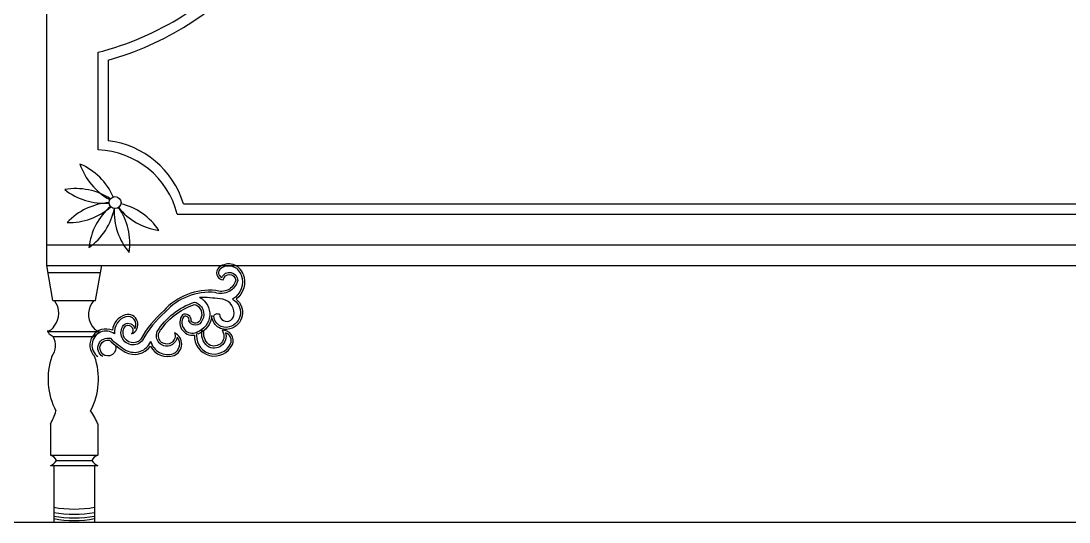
# Model space of a CAD drawing. Header units: inches. Extents: x 15.4 to 57.9, y 9.9 to 34.7.
# Drawn here: x 16.752 to 17.773, y 20.297 to 20.785 of the extents above; entities that cross this region are included whole.
import ezdxf

# ---------------------------------------------------------------- set-up
doc = ezdxf.new("R2010")
doc.units = ezdxf.units.IN
doc.header["$MEASUREMENT"] = 0
doc.layers.add('02', color=2, linetype='Continuous')
doc.layers.add('1', color=1, linetype='Continuous')

msp = doc.modelspace()

# ---------------------------------------------------------------- linework, layer by layer
at = {"layer": '02'}
for p, q in [((16.7771, 20.5466), (16.7771, 21.1666)), ((16.8271, 20.6593), (16.8271, 20.7545)), ((16.8371, 20.6681), (16.8371, 20.7468)), ((16.9102, 20.6066), (18.4539, 20.6066)), ((16.9042, 20.5966), (18.4599, 20.5966)), ((16.7771, 20.5666), (18.5771, 20.5666)), ((16.7771, 20.5466), (18.5771, 20.5466)), ((16.783, 20.5124), (16.7771, 20.5466)), ((16.7782, 20.5399), (16.8294, 20.5399)), ((16.8246, 20.5124), (16.8306, 20.5466)), ((16.783, 20.5124), (16.8246, 20.5124)), ((16.7777, 20.4824), (16.8281, 20.4824)), ((16.7833, 20.4774), (16.8225, 20.4774)), ((16.7807, 20.392), (16.7807, 20.3616)), ((16.8269, 20.3922), (16.8269, 20.3616)), ((16.7807, 20.3616), (16.8269, 20.3616)), ((16.7865, 20.3566), (16.8211, 20.3566)), ((16.7807, 20.3516), (16.8269, 20.3516)), ((16.7841, 20.3516), (16.7841, 20.2966)), ((16.8236, 20.3516), (16.8236, 20.2966))]:
    msp.add_line(p, q, dxfattribs=at)
for points in [[(16.9685, 20.5381, 0.511756), (16.9451, 20.5449, 0.707081), (16.949, 20.5327, -0.896194), (16.9611, 20.5322, -0.446986), (16.9417, 20.5222, 0.24003), (16.8911, 20.5025, 0.091647), (16.8688, 20.4748, -1.04483), (16.8542, 20.4879, -0.842442), (16.8596, 20.4799, 0.95024), (16.8535, 20.4986, 0.299674), (16.8411, 20.4834, 0.830164), (16.8238, 20.4578)], [(16.9666, 20.5374, 0.512172), (16.9463, 20.5433, 0.595535), (16.9476, 20.535, -0.803816), (16.9631, 20.532, -0.447666), (16.9412, 20.5202, 0.239484), (16.8925, 20.5011, 0.092471), (16.8705, 20.4737, -1.070107), (16.853, 20.4895, -0.481173), (16.8629, 20.4852, 0.666302), (16.8541, 20.4967, 0.356246), (16.8431, 20.4799, 1.013893), (16.8269, 20.4578)], [(16.9666, 20.5374, -0.363011), (16.958, 20.5137, -0.68482), (16.9549, 20.4867, -0.496416), (16.9399, 20.4976, -0.467951), (16.9453, 20.499, 1.019778), (16.9595, 20.4997, 0.419687), (16.9459, 20.5141, 0.028688), (16.926, 20.5155, -0.655541), (16.9234, 20.4816)], [(16.9685, 20.5381, -0.322706), (16.9616, 20.5137, -0.615727), (16.9555, 20.4848, -0.5036), (16.9379, 20.4979, -0.304048), (16.9241, 20.4797)], [(16.8316, 20.4578, -0.863393), (16.8391, 20.4756, 0.054521), (16.8546, 20.4638, 0.433809), (16.8784, 20.4725, 0.430978), (16.9005, 20.4607, 0.511089), (16.904, 20.4767, -1.147301), (16.8847, 20.4821, -0.175818), (16.9209, 20.5108, -0.495061), (16.9286, 20.4932, -0.688323), (16.9155, 20.4926, 0.672259), (16.9106, 20.4968, 0.771078), (16.9234, 20.4816, 0.899645), (16.9561, 20.4703, 0.449117), (16.9512, 20.4811, -0.697657), (16.9338, 20.4679, -0.292783), (16.9285, 20.4842)], [(16.844, 20.4687, -3.711991), (16.8381, 20.4738, 0.053203), (16.8536, 20.462, 0.369425), (16.8781, 20.4679, 0.366161), (16.9012, 20.4589, 0.649826), (16.9016, 20.481, -1.473561), (16.8865, 20.4812, -0.17288), (16.9209, 20.5087, -0.483915), (16.9267, 20.494, -0.656435), (16.9176, 20.4928, 0.646611), (16.9093, 20.4984, 0.678789), (16.921, 20.4788, 0.825704), (16.9579, 20.4695, 0.576408), (16.9478, 20.4834, -0.825517), (16.935, 20.4695, -0.290454), (16.9304, 20.4837)]]:
    msp.add_lwpolyline(points, format="xyb", dxfattribs=at)
msp.add_circle((16.8436, 20.6079), 0.00583, dxfattribs=at)
for centre, radius, start, end in [((16.7566, 21.0321), 0.2865, 284.2349, 320.3809), ((16.7566, 21.0321), 0.2965, 285.7436, 318.7717), ((16.8267, 20.5817), 0.0871, 16.6127, 83.1947), ((16.8237, 20.5764), 0.083, 14.0495, 87.6921), ((16.7857, 20.5889), 0.0613, 23.6151, 67.2463), ((16.8676, 20.6648), 0.0613, 198.3191, 241.6406), ((16.8056, 20.5602), 0.0613, 56.9144, 100.2942), ((16.8329, 20.6685), 0.0613, 231.367, 274.5544), ((16.8418, 20.5466), 0.0613, 93.761, 136.9542), ((16.7991, 20.6498), 0.0613, 268.027, 311.3116), ((16.8792, 20.5577), 0.0613, 130.7853, 174.048), ((16.7829, 20.6143), 0.0613, 305.1208, 348.575), ((16.904, 20.5991), 0.0613, 177.2013, 220.6542), ((16.8947, 20.6415), 0.0613, 218.7756, 262.0842), ((16.7968, 20.568), 0.0613, 351.727, 35.0325), ((16.8349, 20.5472), 0.0613, 33.157, 76.4417), ((16.7686, 20.5), 0.0202, 321.4844, 38.1929), ((16.8381, 20.4989), 0.0203, 137.7052, 214.2382), ((16.7782, 20.4823), 0.000563, 123.4616, 166.4741), ((16.7894, 20.4892), 0.0135, 209.9067, 222.6149), ((16.7767, 20.4912), 0.00853, 277.9901, 333.7929), ((16.7898, 20.4913), 0.0153, 227.386, 244.7601), ((16.829, 20.4912), 0.00853, 206.2071, 262.0099), ((16.8159, 20.4913), 0.0153, 295.2399, 312.614), ((16.8164, 20.4892), 0.0135, 317.3851, 330.0933), ((16.8276, 20.4823), 0.000563, 13.5259, 56.5384), ((16.7685, 20.4686), 0.0172, 321.45, 31.0032), ((16.8445, 20.4359), 0.0662, 160.6084, 207.9812), ((16.7613, 20.4359), 0.0662, 332.0188, 19.3916), ((16.7145, 20.4268), 0.0748, 332.291, 342.8803), ((16.7751, 20.3717), 0.0556, 21.3371, 36.5072), ((16.7762, 20.3629), 0.0122, 291.6301, 328.3484), ((16.7761, 20.3505), 0.0122, 30.0945, 66.8127), ((16.8315, 20.3505), 0.0122, 113.1873, 149.9055), ((16.8314, 20.3629), 0.0122, 211.6516, 248.3699), ((16.8038, 20.4183), 0.1091, 259.5536, 280.4464), ((16.8038, 20.4132), 0.1091, 259.5536, 280.4464), ((16.8038, 20.4097), 0.1091, 259.5536, 280.4464), ((16.8038, 20.4072), 0.1091, 259.5536, 280.4464)]:
    msp.add_arc(centre, radius, start, end, dxfattribs=at)
at = {"layer": '1'}
msp.add_line((15.7844, 20.2966), (36.0806, 20.2966), dxfattribs=at)

doc.saveas('drawing.dxf')
